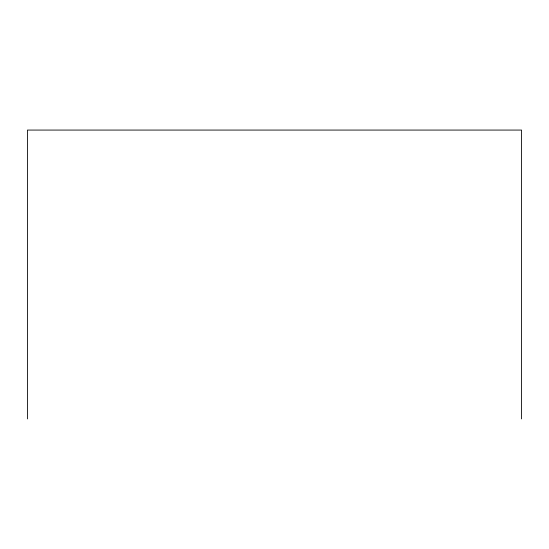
<?xml version="1.0" encoding="UTF-8"?>
<svg xmlns="http://www.w3.org/2000/svg" width="549" height="549" viewBox="0 0 549 549"><rect width="100%" height="100%" fill="white"/><g stroke="black" fill="none" stroke-linecap="round" stroke-linejoin="round"><path stroke-width="0.82" d="M521.55 418.928L521.55 130.072L27.45 130.072L27.45 418.928"/></g></svg>
